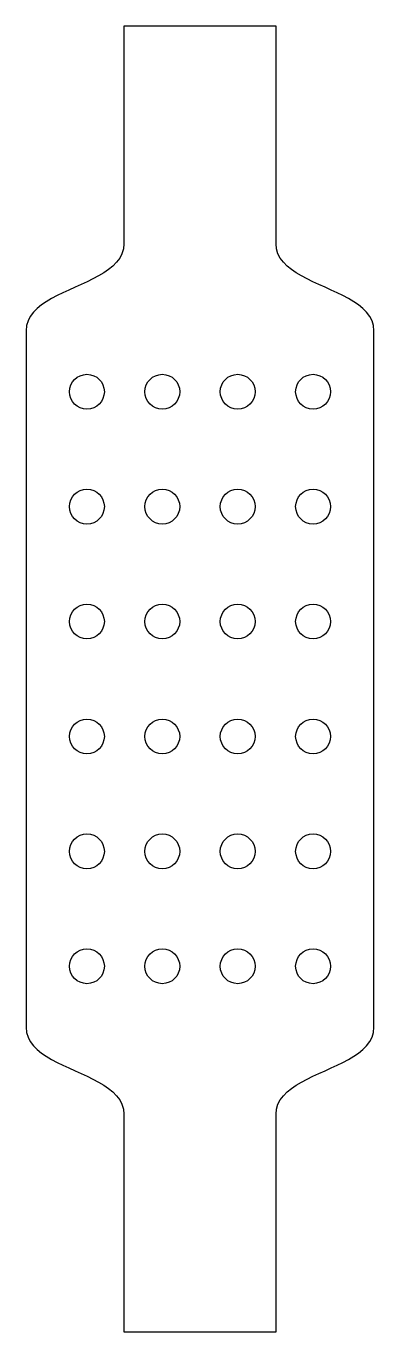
# Model space of a CAD drawing. Header units: millimetres. Extents: x 0 to 80, y 0 to 300.
import ezdxf

# ---------------------------------------------------------------- set-up
doc = ezdxf.new("R2010")
doc.units = ezdxf.units.MM
doc.layers.add('CUT_HOLES', color=1, linetype='Continuous')
doc.layers.add('CUT_OUTLINE', color=7, linetype='Continuous')

msp = doc.modelspace()

# ---------------------------------------------------------------- linework, layer by layer
at = {"layer": 'CUT_HOLES'}
for centre in [(14, 216), (31.33, 216), (48.67, 216), (66, 216), (14, 189.6), (31.33, 189.6), (48.67, 189.6), (66, 189.6), (14, 163.2), (31.33, 163.2), (48.67, 163.2), (66, 163.2), (14, 136.8), (31.33, 136.8), (48.67, 136.8), (66, 136.8), (14, 110.4), (31.33, 110.4), (48.67, 110.4), (66, 110.4), (14, 84), (31.33, 84), (48.67, 84), (66, 84)]:
    msp.add_circle(centre, 4, dxfattribs=at)
at = {"layer": 'CUT_OUTLINE'}
msp.add_lwpolyline([(22.5, 0), (57.5, 0), (57.5, 50), (57.61, 51.2), (57.94, 52.3), (58.47, 53.32), (59.17, 54.26), (60.02, 55.13), (61.02, 55.94), (62.13, 56.69), (63.33, 57.41), (64.62, 58.09), (65.96, 58.74), (67.35, 59.37), (68.75, 60), (70.15, 60.63), (71.54, 61.26), (72.88, 61.91), (74.17, 62.59), (75.37, 63.31), (76.48, 64.06), (77.48, 64.87), (78.33, 65.74), (79.03, 66.68), (79.56, 67.7), (79.89, 68.8), (80, 70), (80, 230), (79.89, 231.2), (79.56, 232.3), (79.03, 233.32), (78.33, 234.26), (77.48, 235.13), (76.48, 235.94), (75.37, 236.69), (74.17, 237.41), (72.88, 238.09), (71.54, 238.74), (70.15, 239.37), (68.75, 240), (67.35, 240.63), (65.96, 241.26), (64.62, 241.91), (63.33, 242.59), (62.13, 243.31), (61.02, 244.06), (60.02, 244.87), (59.17, 245.74), (58.47, 246.68), (57.94, 247.7), (57.61, 248.8), (57.5, 250), (57.5, 300), (22.5, 300), (22.5, 250), (22.39, 248.8), (22.06, 247.7), (21.53, 246.68), (20.83, 245.74), (19.98, 244.87), (18.98, 244.06), (17.87, 243.31), (16.67, 242.59), (15.38, 241.91), (14.04, 241.26), (12.65, 240.63), (11.25, 240), (9.85, 239.37), (8.46, 238.74), (7.12, 238.09), (5.83, 237.41), (4.63, 236.69), (3.52, 235.94), (2.52, 235.13), (1.67, 234.26), (0.97, 233.32), (0.44, 232.3), (0.11, 231.2), (0, 230), (0, 70), (0.11, 68.8), (0.44, 67.7), (0.97, 66.68), (1.67, 65.74), (2.52, 64.87), (3.52, 64.06), (4.63, 63.31), (5.83, 62.59), (7.12, 61.91), (8.46, 61.26), (9.85, 60.63), (11.25, 60), (12.65, 59.37), (14.04, 58.74), (15.38, 58.09), (16.67, 57.41), (17.87, 56.69), (18.98, 55.94), (19.98, 55.13), (20.83, 54.26), (21.53, 53.32), (22.06, 52.3), (22.39, 51.2), (22.5, 50)], close=True, dxfattribs=at)

doc.saveas('drawing.dxf')
